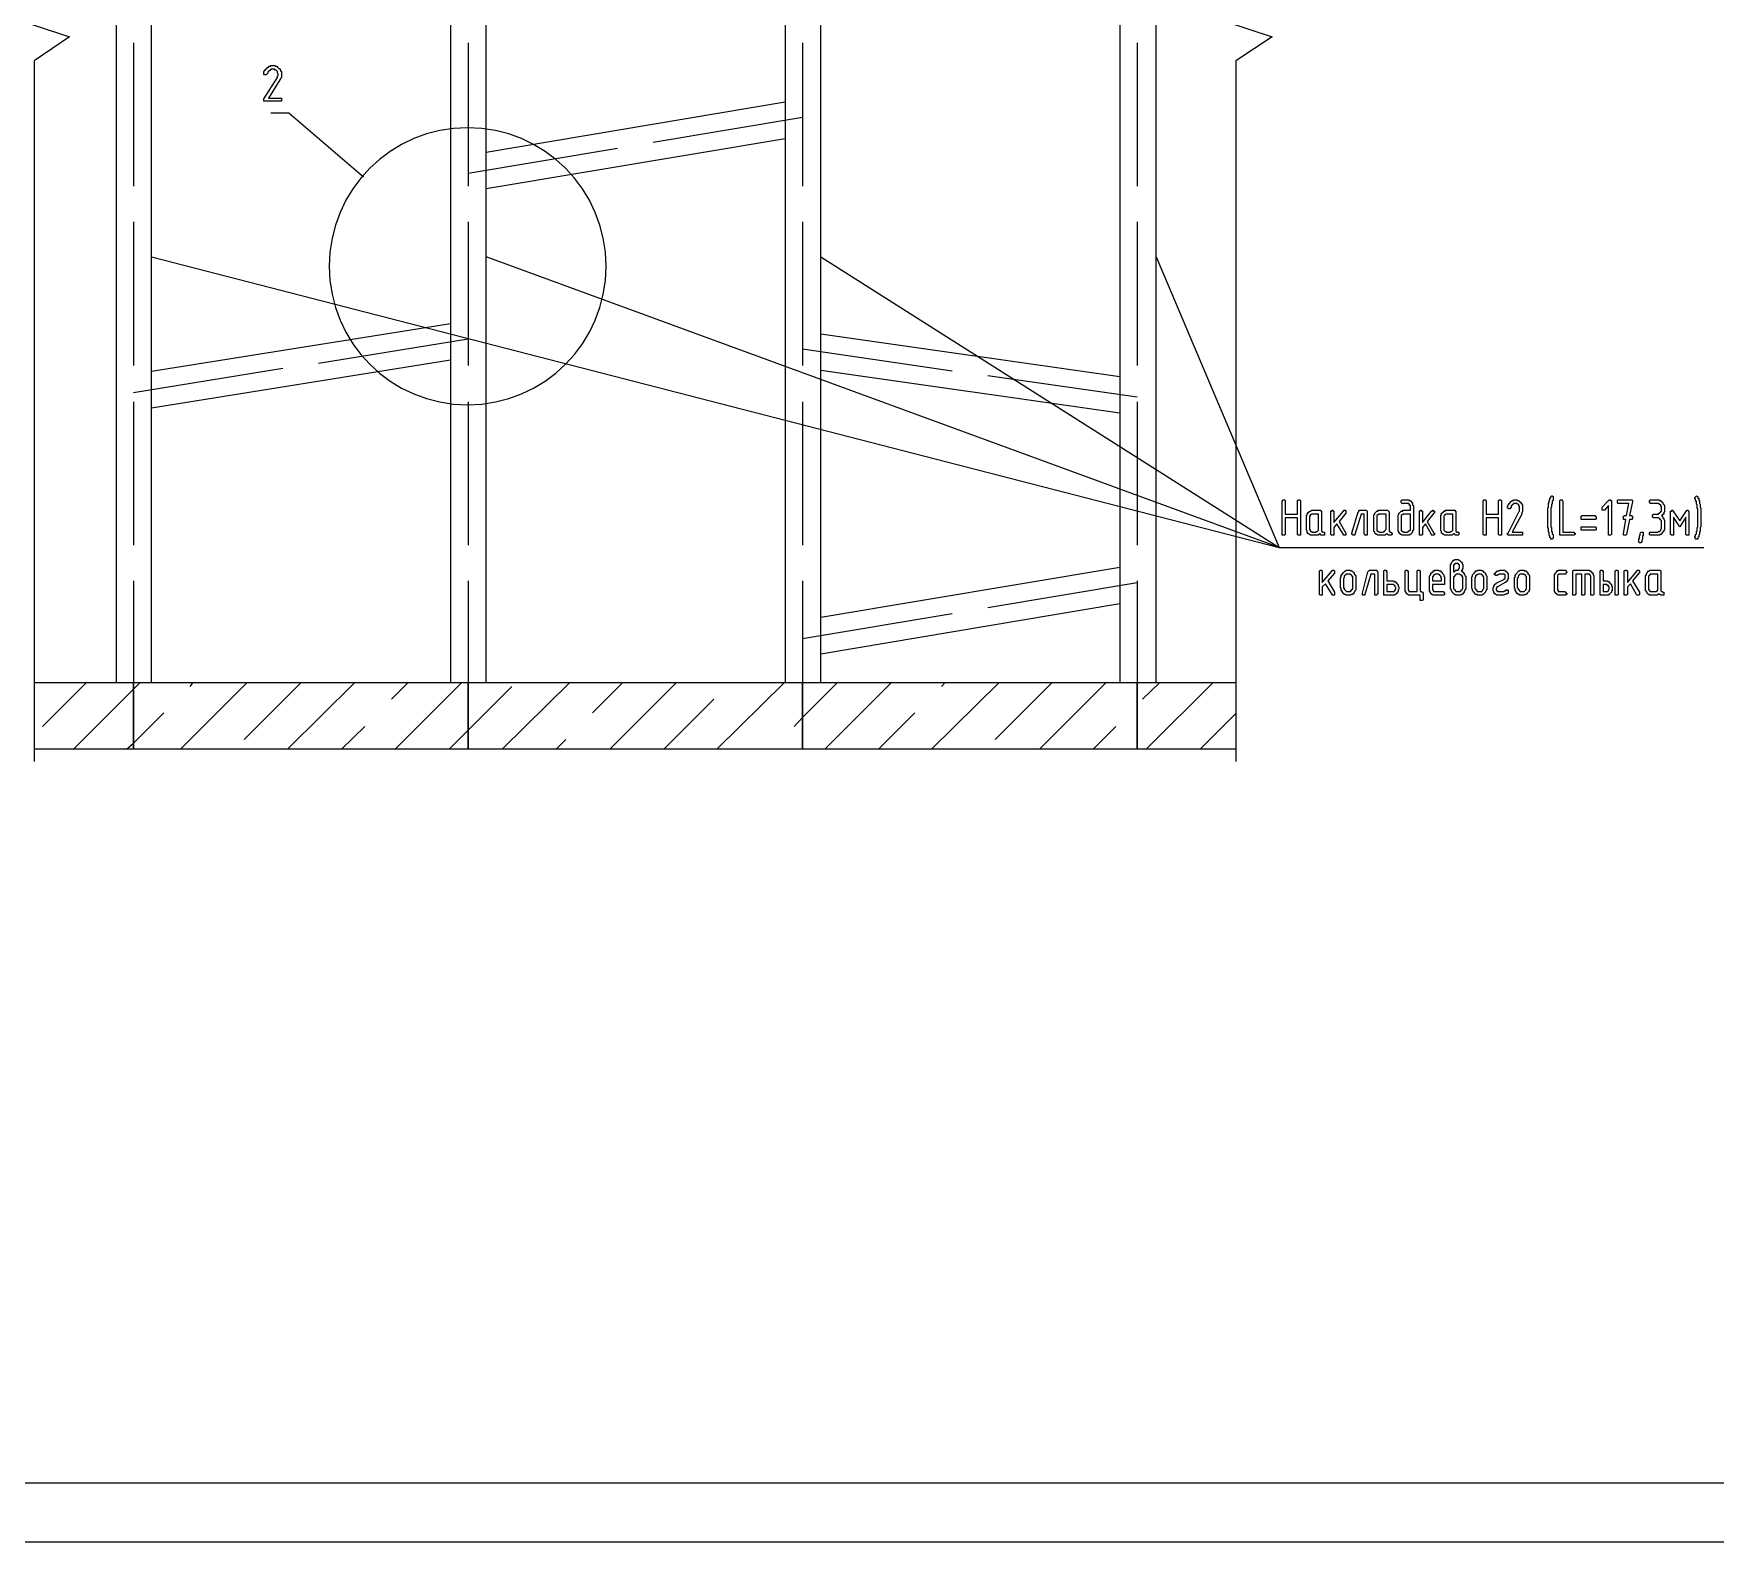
# Model space of a CAD drawing. Header units: millimetres. Extents: x 1 to 1188, y 1 to 840.
# Drawn here: x 86.7 to 227.5, y 0.7 to 126.9 of the extents above; entities that cross this region are included whole.
import ezdxf

# ---------------------------------------------------------------- set-up
doc = ezdxf.new("R2010")
doc.units = ezdxf.units.MM
doc.layers.add('GEOMETRY', color=7, linetype='Continuous')
doc.layers.add('TEXT_OUTLINE', color=7, linetype='Continuous')

msp = doc.modelspace()

# ---------------------------------------------------------------- linework, layer by layer
at = {"layer": 'GEOMETRY'}
for points in [[(1188.16, 0.71), (0.83, 0.71), (0.83, 840.05)], [(86.75, 189.3), (86.75, 130.69), (83.7, 128.66), (89.73, 126.69), (86.75, 124.66), (86.75, 66.05)], [(187.33, 189.3), (187.33, 130.69), (184.35, 128.66), (190.38, 126.69), (187.33, 124.66), (187.33, 66.05)], [(95.07, 126.18), (95.07, 114.18)], [(123.07, 126.18), (123.07, 114.18)], [(151.07, 126.18), (151.07, 114.18)], [(179.08, 126.18), (179.08, 114.18)], [(124.59, 117.04), (149.61, 121.23)], [(114.31, 114.94), (108.08, 120.28), (106.56, 120.28)], [(138.56, 117.86), (151.07, 119.96)], [(123.07, 115.26), (135.58, 117.36)], [(124.59, 113.99), (149.61, 118.18)], [(95.07, 111.2), (95.07, 99.19)], [(123.07, 111.2), (123.07, 99.19)], [(151.07, 111.2), (151.07, 99.19)], [(179.08, 111.2), (179.08, 99.19)], [(96.59, 108.28), (190.95, 83.95)], [(152.6, 108.28), (190.95, 83.95), (124.59, 108.28)], [(180.66, 108.28), (190.95, 83.95), (226.51, 83.95)], [(96.59, 98.69), (121.61, 102.69)], [(110.56, 99.38), (123.07, 101.42)], [(177.62, 98.24), (152.6, 101.8)], [(163.58, 98.69), (151.07, 100.53)], [(95.07, 96.91), (107.58, 98.94)], [(96.59, 95.64), (121.61, 99.64)], [(177.62, 95.19), (152.6, 98.75)], [(179.08, 96.53), (166.57, 98.31)], [(95.07, 96.15), (95.07, 84.14)], [(123.07, 96.15), (123.07, 84.14)], [(151.07, 96.15), (151.07, 84.14)], [(179.08, 96.15), (179.08, 84.14)], [(152.6, 78.11), (177.62, 82.3)], [(95.07, 81.16), (95.07, 72.65)], [(123.07, 81.16), (123.07, 72.65)], [(151.07, 81.16), (151.07, 72.65)], [(166.57, 78.94), (179.08, 81.03)], [(179.08, 81.16), (179.08, 72.65)], [(152.6, 75.06), (177.62, 79.26)], [(151.07, 76.33), (163.58, 78.43)], [(95.07, 72.65), (95.07, 67.06), (86.75, 67.06)], [(86.75, 72.65), (95.07, 72.65)], [(87.45, 68.97), (91.13, 72.65)], [(90.05, 67.06), (95.64, 72.65)], [(123.07, 72.65), (123.07, 67.06), (95.07, 67.06), (95.07, 72.65)], [(95.07, 72.65), (123.07, 72.65)], [(99, 67.06), (104.59, 72.65)], [(99.83, 72.33), (100.08, 72.65)], [(104.34, 67.89), (109.1, 72.65)], [(107.96, 67.06), (113.61, 72.65)], [(116.66, 71.25), (118.05, 72.65)], [(116.97, 67.06), (122.56, 72.65)], [(121.48, 67.06), (123.07, 68.65), (126.75, 72.33)], [(151.07, 72.65), (151.07, 67.06), (123.07, 67.06), (123.07, 72.65)], [(123.07, 72.65), (151.14, 72.65)], [(125.93, 67.06), (131.58, 72.65)], [(133.48, 70.11), (136.02, 72.65)], [(134.94, 67.06), (140.53, 72.65)], [(143.9, 67.06), (149.55, 72.65)], [(150.38, 68.97), (151.07, 69.73), (153.99, 72.65)], [(179.08, 72.65), (179.08, 67.06), (151.07, 67.06), (151.07, 72.65)], [(151.07, 72.65), (179.14, 72.65)], [(152.92, 67.06), (158.5, 72.65)], [(161.87, 67.06), (167.52, 72.65)], [(162.69, 72.33), (163.01, 72.65)], [(167.2, 67.89), (171.97, 72.65)], [(170.89, 67.06), (176.47, 72.65)], [(187.33, 67.06), (179.08, 67.06), (179.08, 72.65)], [(179.08, 72.65), (187.33, 72.65)], [(179.52, 71.25), (180.98, 72.65)], [(179.84, 67.06), (185.43, 72.65)], [(139.45, 67.06), (143.64, 71.25)], [(94.49, 67.06), (95.07, 67.57), (97.61, 70.11)], [(112.47, 67.06), (114.43, 68.97)], [(157.42, 67.06), (160.47, 70.11)], [(175.39, 67.06), (177.3, 68.97)], [(184.35, 67.06), (187.33, 70.05)], [(130.44, 67.06), (131.26, 67.89)]]:
    msp.add_lwpolyline(points, dxfattribs=at)
for points in [[(1184.79, 5.66), (20.83, 5.66), (20.83, 836.68), (1184.79, 836.68)], [(93.61, 72.65), (96.59, 72.65), (96.59, 182.7), (93.61, 182.7)], [(121.61, 72.65), (124.59, 72.65), (124.59, 182.7), (121.61, 182.7)], [(149.61, 72.65), (152.6, 72.65), (152.6, 182.7), (149.61, 182.7)], [(177.62, 72.65), (180.66, 72.65), (180.66, 182.7), (177.62, 182.7)], [(106.75, 124.28), (106.94, 124.28), (106.94, 124.21), (107.07, 124.21), (107.13, 124.15), (107.19, 124.09), (107.26, 124.02), (107.32, 124.02), (107.32, 123.96), (107.39, 123.9), (107.39, 123.83), (107.45, 123.77), (107.45, 123.26), (107.39, 123.2), (107.39, 123.13), (107.32, 123.07), (106.37, 121.55), (107.45, 121.55), (107.45, 121.29), (105.99, 121.29), (105.99, 121.48), (107.13, 123.26), (107.13, 123.39), (107.19, 123.45), (107.19, 123.58), (107.13, 123.64), (107.13, 123.77), (107, 123.9), (106.94, 123.9), (106.88, 123.96), (106.56, 123.96), (106.56, 123.9), (106.5, 123.9), (106.31, 123.71), (106.31, 123.64), (106.18, 123.51), (106.05, 123.51), (105.99, 123.58), (105.99, 123.77), (106.05, 123.83), (106.05, 123.9), (106.12, 123.9), (106.12, 123.96), (106.18, 123.96), (106.18, 124.02), (106.24, 124.02), (106.24, 124.09), (106.31, 124.09), (106.31, 124.15), (106.37, 124.15), (106.43, 124.21), (106.56, 124.21), (106.56, 124.28)], [(191.21, 85.1), (191.21, 87.89), (191.27, 87.89), (191.27, 87.95), (191.4, 87.95), (191.46, 87.89), (191.46, 86.75), (192.48, 86.75), (192.48, 87.89), (192.54, 87.89), (192.54, 87.95), (192.67, 87.95), (192.73, 87.89), (192.73, 84.97), (192.54, 84.97), (192.48, 85.03), (192.48, 86.43), (191.46, 86.43), (191.46, 85.03), (191.4, 84.97), (191.21, 84.97)], [(202.19, 87.32), (202.19, 85.41), (202.13, 85.35), (202.13, 85.22), (202.06, 85.22), (202.06, 85.16), (201.94, 85.03), (201.87, 85.03), (201.87, 84.97), (201.24, 84.97), (201.18, 85.03), (201.11, 85.03), (201.11, 85.1), (201.05, 85.1), (201.05, 85.16), (200.98, 85.16), (200.98, 85.29), (200.92, 85.29), (200.92, 86.68), (200.98, 86.75), (200.98, 86.81), (201.05, 86.88), (201.11, 86.94), (201.18, 87), (201.3, 87), (201.3, 87.07), (201.94, 87.07), (201.94, 87.45), (201.87, 87.45), (201.87, 87.57), (201.81, 87.57), (201.81, 87.64), (201.24, 87.64), (201.18, 87.7), (201.18, 87.89), (201.24, 87.95), (201.81, 87.95), (201.81, 87.89), (201.94, 87.89), (201.94, 87.83), (202, 87.83), (202, 87.76), (202.06, 87.76), (202.06, 87.7), (202.13, 87.64), (202.13, 87.51), (202.19, 87.45)], [(208.03, 85.1), (208.03, 87.89), (208.1, 87.89), (208.1, 87.95), (208.22, 87.95), (208.29, 87.89), (208.29, 86.75), (209.3, 86.75), (209.3, 87.89), (209.37, 87.89), (209.37, 87.95), (209.49, 87.95), (209.56, 87.89), (209.56, 84.97), (209.37, 84.97), (209.3, 85.03), (209.3, 86.43), (208.29, 86.43), (208.29, 84.97), (208.1, 84.97), (208.03, 85.03)], [(210.7, 87.95), (210.89, 87.95), (210.89, 87.89), (211.02, 87.89), (211.02, 87.83), (211.08, 87.83), (211.08, 87.76), (211.14, 87.76), (211.14, 87.7), (211.21, 87.7), (211.21, 87.64), (211.27, 87.64), (211.27, 87.57), (211.33, 87.51), (211.33, 86.94), (211.27, 86.88), (211.27, 86.75), (210.45, 85.22), (211.33, 85.22), (211.33, 84.97), (210.13, 84.97), (210.07, 85.03), (210.07, 85.16), (210.13, 85.16), (211.02, 86.94), (211.08, 87), (211.08, 87.38), (211.02, 87.45), (211.02, 87.51), (210.95, 87.57), (210.89, 87.57), (210.89, 87.64), (210.57, 87.64), (210.57, 87.57), (210.51, 87.57), (210.51, 87.51), (210.45, 87.51), (210.45, 87.45), (210.38, 87.45), (210.38, 87.32), (210.26, 87.19), (210.13, 87.19), (210.13, 87.26), (210.07, 87.26), (210.07, 87.38), (210.13, 87.45), (210.13, 87.51), (210.19, 87.57), (210.19, 87.64), (210.26, 87.64), (210.26, 87.7), (210.32, 87.7), (210.32, 87.76), (210.38, 87.83), (210.45, 87.83), (210.45, 87.89), (210.57, 87.89), (210.57, 87.95)], [(213.68, 86.43), (213.68, 85.67), (213.75, 85.61), (213.75, 85.29), (213.81, 85.29), (213.81, 85.1), (213.88, 85.03), (213.88, 84.84), (213.94, 84.78), (213.88, 84.78), (213.88, 84.72), (213.81, 84.65), (213.68, 84.65), (213.68, 84.72), (213.62, 84.78), (213.62, 84.91), (213.56, 84.97), (213.56, 85.22), (213.49, 85.22), (213.49, 85.54), (213.43, 85.61), (213.43, 87.26), (213.49, 87.32), (213.49, 87.64), (213.56, 87.7), (213.56, 87.89), (213.62, 87.95), (213.62, 88.08), (213.68, 88.14), (213.68, 88.21), (213.75, 88.21), (213.75, 88.27), (213.81, 88.27), (213.88, 88.21), (213.88, 88.14), (213.94, 88.08), (213.88, 88.08), (213.88, 87.89), (213.81, 87.83), (213.81, 87.57), (213.75, 87.57), (213.75, 87.32), (213.68, 87.26)], [(214.45, 87.76), (214.45, 87.89), (214.51, 87.95), (214.64, 87.95), (214.64, 87.89), (214.7, 87.83), (214.7, 85.22), (215.65, 85.22), (215.65, 85.16), (215.72, 85.16), (215.72, 85.03), (215.65, 85.03), (215.65, 84.97), (214.45, 84.97)], [(218.51, 87.45), (218.19, 87.07), (218, 87.07), (218, 87.32), (218.51, 87.89), (218.57, 87.89), (218.57, 87.95), (218.7, 87.95), (218.7, 87.89), (218.76, 87.89), (218.76, 85.03), (218.7, 84.97), (218.51, 84.97)], [(219.97, 86.3), (219.78, 86.3), (219.78, 86.56), (219.84, 86.56), (219.84, 86.62), (220.03, 86.62), (220.23, 87.64), (219.34, 87.64), (219.27, 87.7), (219.27, 87.89), (219.34, 87.95), (220.48, 87.95), (220.54, 87.89), (220.54, 87.76), (220.29, 86.62), (220.48, 86.62), (220.48, 86.56), (220.54, 86.56), (220.54, 86.37), (220.48, 86.3), (220.29, 86.3), (220.03, 85.03), (219.97, 84.97), (219.78, 84.97), (219.78, 85.1)], [(222.58, 86.43), (222.26, 86.43), (222.26, 86.49), (222.19, 86.49), (222.19, 86.68), (222.26, 86.68), (222.26, 86.75), (222.7, 86.75), (222.77, 86.81), (222.83, 86.81), (222.83, 86.88), (222.89, 86.94), (222.89, 87), (222.96, 87), (222.96, 87.38), (222.89, 87.38), (222.89, 87.51), (222.83, 87.51), (222.83, 87.57), (222.77, 87.57), (222.7, 87.64), (222, 87.64), (222, 87.7), (221.94, 87.7), (221.94, 87.89), (222, 87.89), (222, 87.95), (222.77, 87.95), (222.77, 87.89), (222.89, 87.89), (222.89, 87.83), (222.96, 87.83), (222.96, 87.76), (223.02, 87.76), (223.02, 87.7), (223.08, 87.7), (223.08, 87.64), (223.15, 87.57), (223.15, 87.51), (223.21, 87.45), (223.21, 86.94), (223.15, 86.88), (223.15, 86.75), (223.08, 86.75), (223.08, 86.68), (223.02, 86.68), (223.02, 86.62), (222.96, 86.62), (223.08, 86.49), (223.08, 86.43), (223.15, 86.37), (223.15, 86.3), (223.21, 86.24), (223.21, 85.41), (223.15, 85.41), (223.15, 85.29), (223.08, 85.29), (223.08, 85.22), (222.89, 85.03), (222.83, 85.03), (222.83, 84.97), (222, 84.97), (221.94, 85.03), (221.94, 85.16), (222, 85.22), (222.64, 85.22), (222.7, 85.29), (222.77, 85.29), (222.89, 85.41), (222.89, 85.48), (222.96, 85.54), (222.96, 86.18), (222.89, 86.24), (222.89, 86.3), (222.83, 86.3), (222.83, 86.37), (222.77, 86.37), (222.7, 86.43)], [(226, 86.43), (226, 87.19), (225.94, 87.26), (225.94, 87.51), (225.88, 87.57), (225.88, 87.83), (225.81, 87.83), (225.81, 88.02), (225.75, 88.02), (225.75, 88.14), (225.88, 88.27), (225.94, 88.21), (226, 88.21), (226, 88.08), (226.07, 88.08), (226.07, 87.89), (226.13, 87.89), (226.13, 87.64), (226.19, 87.57), (226.19, 87.32), (226.26, 87.26), (226.26, 85.67), (226.19, 85.61), (226.19, 85.29), (226.13, 85.22), (226.13, 85.03), (226.07, 84.97), (226.07, 84.84), (226, 84.78), (226, 84.65), (225.81, 84.65), (225.81, 84.72), (225.75, 84.78), (225.75, 84.84), (225.81, 84.91), (225.81, 85.03), (225.88, 85.1), (225.88, 85.29), (225.94, 85.35), (225.94, 85.61), (226, 85.67)], [(194.76, 85.1), (194.76, 84.97), (194.44, 84.97), (194.44, 85.03), (194.38, 85.03), (194.38, 85.1), (194.32, 85.1), (194.32, 85.03), (194.25, 85.03), (194.25, 84.97), (193.56, 84.97), (193.56, 85.03), (193.49, 85.03), (193.43, 85.1), (193.36, 85.1), (193.36, 85.16), (193.3, 85.22), (193.3, 85.35), (193.24, 85.41), (193.24, 86.62), (193.3, 86.68), (193.3, 86.75), (193.36, 86.81), (193.36, 86.88), (193.43, 86.88), (193.43, 86.94), (193.49, 86.94), (193.49, 87), (193.62, 87), (193.68, 87.07), (194.44, 87.07), (194.44, 87), (194.51, 87), (194.51, 85.29), (194.57, 85.29), (194.63, 85.22), (194.76, 85.22)], [(194.25, 86.75), (193.68, 86.75), (193.62, 86.68), (193.56, 86.68), (193.56, 86.56), (193.49, 86.56), (193.49, 85.48), (193.56, 85.41), (193.56, 85.35), (193.62, 85.29), (193.68, 85.29), (193.68, 85.22), (194.06, 85.22), (194.06, 85.29), (194.13, 85.29), (194.25, 85.41)], [(195.52, 86.05), (196.35, 87), (196.41, 87.07), (196.48, 87.07), (196.54, 87), (196.54, 86.81), (195.97, 86.11), (196.54, 85.16), (196.54, 84.97), (196.35, 84.97), (196.35, 85.03), (195.78, 85.92), (195.52, 85.61), (195.52, 84.97), (195.33, 84.97), (195.27, 85.03), (195.27, 86.94), (195.4, 87.07), (195.46, 87.07), (195.46, 87), (195.52, 87)], [(197.68, 87.07), (198.25, 87.07), (198.32, 87), (198.32, 84.97), (198.13, 84.97), (198.13, 85.03), (198.06, 85.1), (198.06, 86.75), (197.81, 86.75), (197.3, 85.03), (197.3, 84.97), (197.11, 84.97), (197.11, 85.03), (197.05, 85.03), (197.05, 85.16), (197.56, 86.94), (197.62, 86.94), (197.62, 87)], [(200.41, 85.1), (200.41, 85.03), (200.35, 85.03), (200.35, 84.97), (200.1, 84.97), (199.97, 85.1), (199.84, 84.97), (199.21, 84.97), (199.14, 85.03), (199.08, 85.03), (199.08, 85.1), (199.02, 85.1), (198.95, 85.16), (198.95, 85.22), (198.89, 85.29), (198.89, 86.68), (198.95, 86.75), (198.95, 86.81), (199.02, 86.88), (199.14, 87), (199.21, 87), (199.27, 87.07), (200.03, 87.07), (200.16, 86.94), (200.16, 85.29), (200.22, 85.29), (200.22, 85.22), (200.35, 85.22), (200.35, 85.16), (200.41, 85.16)], [(199.91, 86.75), (199.27, 86.75), (199.27, 86.68), (199.21, 86.68), (199.14, 86.62), (199.14, 85.35), (199.21, 85.35), (199.21, 85.29), (199.27, 85.29), (199.33, 85.22), (199.65, 85.22), (199.71, 85.29), (199.78, 85.29), (199.78, 85.35), (199.84, 85.35), (199.84, 85.41), (199.91, 85.48)], [(201.94, 85.54), (201.94, 86.75), (201.3, 86.75), (201.3, 86.68), (201.24, 86.68), (201.18, 86.62), (201.18, 85.35), (201.24, 85.35), (201.24, 85.29), (201.3, 85.29), (201.37, 85.22), (201.68, 85.22), (201.75, 85.29), (201.81, 85.29), (201.81, 85.35), (201.87, 85.35), (201.87, 85.41), (201.94, 85.41)], [(202.95, 86.05), (203.72, 87), (203.78, 87), (203.78, 87.07), (203.84, 87.07), (203.91, 87), (203.97, 87), (203.97, 86.81), (203.91, 86.81), (203.33, 86.11), (203.91, 85.16), (203.97, 85.16), (203.97, 85.03), (203.91, 84.97), (203.72, 84.97), (203.72, 85.03), (203.21, 85.92), (202.95, 85.61), (202.95, 85.03), (202.89, 84.97), (202.7, 84.97), (202.7, 87), (202.76, 87), (202.76, 87.07), (202.83, 87.07), (202.89, 87), (202.95, 87)], [(206, 85.1), (206, 85.03), (205.94, 84.97), (205.68, 84.97), (205.68, 85.03), (205.62, 85.03), (205.62, 85.1), (205.56, 85.1), (205.43, 84.97), (204.79, 84.97), (204.73, 85.03), (204.67, 85.03), (204.67, 85.1), (204.6, 85.1), (204.6, 85.16), (204.54, 85.16), (204.54, 85.29), (204.48, 85.35), (204.48, 86.68), (204.54, 86.68), (204.54, 86.81), (204.6, 86.81), (204.6, 86.88), (204.67, 86.88), (204.67, 86.94), (204.73, 86.94), (204.73, 87), (204.86, 87), (204.86, 87.07), (205.68, 87.07), (205.68, 87), (205.75, 87), (205.75, 85.29), (205.81, 85.29), (205.81, 85.22), (206, 85.22)], [(205.49, 86.75), (204.92, 86.75), (204.86, 86.68), (204.79, 86.68), (204.79, 86.62), (204.73, 86.56), (204.73, 85.41), (204.86, 85.29), (204.92, 85.29), (204.92, 85.22), (205.3, 85.22), (205.3, 85.29), (205.37, 85.29), (205.49, 85.41)], [(217.37, 86.3), (216.23, 86.3), (216.23, 86.56), (216.29, 86.56), (216.29, 86.62), (217.37, 86.62), (217.49, 86.49), (217.49, 86.37), (217.43, 86.3)], [(224.48, 85.67), (223.97, 86.49), (223.97, 84.97), (223.78, 84.97), (223.72, 85.03), (223.72, 87), (223.78, 87), (223.84, 87.07), (223.91, 87.07), (223.91, 87), (223.97, 87), (223.97, 86.94), (224.48, 86.18), (224.99, 86.94), (225.11, 87.07), (225.18, 87.07), (225.18, 87), (225.24, 87), (225.24, 84.97), (225.05, 84.97), (224.99, 85.03), (224.99, 86.49)], [(217.37, 85.41), (216.23, 85.41), (216.23, 85.67), (217.43, 85.67), (217.49, 85.61), (217.49, 85.48), (217.43, 85.41)], [(221.3, 85.22), (221.43, 85.22), (221.43, 84.91), (221.37, 84.91), (221.37, 84.65), (221.3, 84.53), (221.3, 84.4), (221.24, 84.4), (221.24, 84.33), (221.11, 84.33), (221.05, 84.4), (221.05, 84.65), (221.11, 84.72), (221.11, 84.91), (221.18, 84.97), (221.18, 85.16), (221.24, 85.22)], [(194.57, 81.03), (195.4, 81.99), (195.4, 82.05), (195.52, 82.05), (195.59, 81.99), (195.59, 81.79), (195.02, 81.16), (195.59, 80.21), (195.59, 79.95), (195.4, 79.95), (195.4, 80.02), (194.83, 80.91), (194.57, 80.65), (194.57, 79.95), (194.38, 79.95), (194.32, 80.02), (194.32, 81.99), (194.38, 81.99), (194.38, 82.05), (194.51, 82.05), (194.57, 81.99)], [(196.09, 80.72), (196.09, 81.41), (196.16, 81.48), (196.16, 81.67), (196.22, 81.67), (196.22, 81.73), (196.35, 81.86), (196.41, 81.92), (196.48, 81.99), (196.54, 81.99), (196.6, 82.05), (196.92, 82.05), (196.92, 81.99), (197.05, 81.99), (197.11, 81.92), (197.18, 81.92), (197.18, 81.86), (197.24, 81.86), (197.24, 81.73), (197.3, 81.73), (197.3, 81.67), (197.37, 81.6), (197.37, 80.4), (197.3, 80.33), (197.3, 80.27), (197.24, 80.21), (197.24, 80.14), (197.18, 80.14), (197.18, 80.08), (197.11, 80.08), (197.11, 80.02), (196.98, 80.02), (196.92, 79.95), (196.54, 79.95), (196.54, 80.02), (196.41, 80.02), (196.41, 80.08), (196.35, 80.08), (196.35, 80.14), (196.29, 80.14), (196.29, 80.21), (196.22, 80.21), (196.22, 80.33), (196.16, 80.33), (196.16, 80.53), (196.09, 80.59)], [(197.11, 80.72), (197.11, 81.48), (197.05, 81.54), (197.05, 81.6), (196.98, 81.67), (196.92, 81.67), (196.92, 81.73), (196.6, 81.73), (196.41, 81.54), (196.41, 81.41), (196.35, 81.35), (196.35, 80.59), (196.41, 80.53), (196.41, 80.46), (196.6, 80.27), (196.92, 80.27), (197.05, 80.4), (197.05, 80.46), (197.11, 80.46)], [(198.57, 82.05), (199.14, 82.05), (199.14, 81.99), (199.21, 81.92), (199.21, 80.08), (199.14, 80.02), (199.14, 79.95), (198.95, 79.95), (198.95, 81.73), (198.63, 81.73), (198.13, 80.02), (198.13, 79.95), (197.94, 79.95), (197.94, 80.08), (197.87, 80.08), (197.94, 80.14), (198.38, 81.92), (198.51, 82.05)], [(200.98, 80.53), (200.98, 80.46), (200.92, 80.4), (200.92, 80.27), (200.86, 80.21), (200.86, 80.14), (200.79, 80.14), (200.79, 80.08), (200.73, 80.08), (200.73, 80.02), (200.67, 80.02), (200.6, 79.95), (199.71, 79.95), (199.71, 81.99), (199.78, 82.05), (199.91, 82.05), (199.91, 81.99), (199.97, 81.92), (199.97, 81.16), (200.54, 81.16), (200.54, 81.1), (200.67, 81.1), (200.73, 81.03), (200.79, 81.03), (200.79, 80.97), (200.86, 80.91), (200.86, 80.84), (200.92, 80.84), (200.92, 80.72), (200.98, 80.65)], [(202.89, 80.27), (202.89, 80.21), (202.95, 80.21), (203.02, 80.14), (203.02, 79.57), (202.95, 79.51), (202.76, 79.51), (202.76, 79.95), (201.81, 79.95), (201.75, 80.02), (201.68, 80.02), (201.68, 80.08), (201.62, 80.08), (201.62, 80.14), (201.56, 80.21), (201.56, 80.27), (201.49, 80.27), (201.49, 81.99), (201.56, 82.05), (201.68, 82.05), (201.68, 81.99), (201.75, 81.99), (201.75, 80.4), (201.81, 80.33), (201.81, 80.27), (202.51, 80.27), (202.51, 81.99), (202.57, 82.05), (202.7, 82.05), (202.7, 81.99), (202.76, 81.99), (202.76, 80.27)], [(203.78, 80.84), (203.78, 80.4), (203.84, 80.4), (203.84, 80.33), (203.91, 80.27), (204.67, 80.27), (204.79, 80.14), (204.79, 80.02), (204.73, 79.95), (203.84, 79.95), (203.78, 80.02), (203.72, 80.02), (203.72, 80.08), (203.65, 80.08), (203.65, 80.14), (203.59, 80.21), (203.59, 80.27), (203.53, 80.27), (203.53, 81.54), (203.59, 81.6), (203.59, 81.67), (203.65, 81.73), (203.65, 81.79), (203.72, 81.79), (203.72, 81.86), (203.78, 81.86), (203.78, 81.92), (203.84, 81.92), (203.84, 81.99), (203.97, 81.99), (203.97, 82.05), (204.29, 82.05), (204.35, 81.99), (204.48, 81.99), (204.48, 81.92), (204.54, 81.92), (204.6, 81.86), (204.6, 81.79), (204.73, 81.67), (204.73, 81.54), (204.79, 81.48), (204.79, 80.84)], [(204.16, 81.73), (204.03, 81.73), (203.97, 81.67), (203.91, 81.67), (203.91, 81.6), (203.84, 81.6), (203.84, 81.48), (203.78, 81.48), (203.78, 81.16), (204.54, 81.16), (204.54, 81.41), (204.48, 81.48), (204.48, 81.54), (204.41, 81.6), (204.41, 81.67), (204.35, 81.67), (204.29, 81.73)], [(206.19, 81.99), (206.26, 81.99), (206.26, 81.92), (206.32, 81.92), (206.38, 81.86), (206.38, 81.79), (206.45, 81.79), (206.45, 81.73), (206.51, 81.67), (206.51, 81.6), (206.57, 81.54), (206.57, 80.46), (206.51, 80.4), (206.51, 80.33), (206.45, 80.27), (206.45, 80.21), (206.26, 80.02), (206.19, 80.02), (206.13, 79.95), (205.75, 79.95), (205.68, 80.02), (205.62, 80.02), (205.43, 80.21), (205.43, 80.27), (205.37, 80.33), (205.37, 80.4), (205.3, 80.46), (205.3, 82.56), (205.37, 82.62), (205.37, 82.68), (205.49, 82.81), (205.56, 82.88), (205.62, 82.88), (205.62, 82.94), (205.94, 82.94), (206, 82.88), (206.06, 82.88), (206.13, 82.81), (206.26, 82.68), (206.26, 82.56), (206.32, 82.56), (206.32, 82.18), (206.26, 82.11), (206.26, 82.05)], [(205.56, 81.92), (205.62, 81.92), (205.62, 81.99), (205.68, 81.99), (205.75, 82.05), (205.94, 82.05), (205.94, 82.11), (206, 82.11), (206, 82.18), (206.06, 82.24), (206.06, 82.49), (206, 82.49), (206, 82.56), (205.94, 82.56), (205.94, 82.62), (205.68, 82.62), (205.62, 82.56), (205.62, 82.49), (205.56, 82.49)], [(206.32, 80.72), (206.32, 81.48), (206.26, 81.48), (206.26, 81.6), (206.19, 81.6), (206.19, 81.67), (206.13, 81.67), (206.06, 81.73), (205.81, 81.73), (205.75, 81.67), (205.68, 81.67), (205.68, 81.6), (205.62, 81.6), (205.62, 81.48), (205.56, 81.48), (205.56, 80.53), (205.62, 80.46), (205.62, 80.4), (205.68, 80.4), (205.68, 80.33), (205.75, 80.33), (205.75, 80.27), (206.13, 80.27), (206.13, 80.33), (206.19, 80.33), (206.19, 80.4), (206.26, 80.4), (206.26, 80.46), (206.32, 80.53)], [(207.08, 80.72), (207.08, 81.48), (207.14, 81.54), (207.14, 81.67), (207.27, 81.79), (207.27, 81.86), (207.33, 81.86), (207.33, 81.92), (207.4, 81.92), (207.4, 81.99), (207.53, 81.99), (207.59, 82.05), (207.91, 82.05), (207.91, 81.99), (208.03, 81.99), (208.03, 81.92), (208.1, 81.92), (208.22, 81.79), (208.22, 81.73), (208.29, 81.67), (208.29, 81.6), (208.35, 81.54), (208.35, 80.4), (208.29, 80.4), (208.29, 80.33), (208.22, 80.27), (208.22, 80.21), (208.03, 80.02), (207.97, 80.02), (207.91, 79.95), (207.53, 79.95), (207.53, 80.02), (207.4, 80.02), (207.33, 80.08), (207.33, 80.14), (207.27, 80.14), (207.27, 80.21), (207.21, 80.21), (207.21, 80.27), (207.14, 80.33), (207.14, 80.46), (207.08, 80.53)], [(208.1, 80.72), (208.1, 81.48), (208.03, 81.48), (208.03, 81.6), (207.97, 81.6), (207.97, 81.67), (207.91, 81.67), (207.84, 81.73), (207.59, 81.73), (207.53, 81.67), (207.46, 81.67), (207.46, 81.6), (207.4, 81.6), (207.4, 81.48), (207.33, 81.41), (207.33, 80.53), (207.4, 80.53), (207.4, 80.46), (207.46, 80.4), (207.46, 80.33), (207.53, 80.33), (207.53, 80.27), (207.91, 80.27), (207.97, 80.33), (207.97, 80.4), (208.03, 80.4), (208.03, 80.46), (208.1, 80.53)], [(210, 80.4), (210.07, 80.4), (210.13, 80.33), (210.13, 80.14), (210.07, 80.08), (210, 80.08), (209.94, 80.02), (209.81, 80.02), (209.75, 79.95), (209.18, 79.95), (209.11, 80.02), (209.05, 80.02), (209.05, 80.08), (208.99, 80.08), (208.99, 80.14), (208.92, 80.14), (208.92, 80.27), (208.86, 80.33), (208.86, 80.59), (208.92, 80.65), (208.92, 80.78), (208.99, 80.78), (208.99, 80.84), (209.05, 80.91), (209.11, 80.91), (209.11, 80.97), (209.81, 81.29), (209.81, 81.35), (209.88, 81.35), (209.88, 81.67), (209.81, 81.67), (209.81, 81.73), (209.37, 81.73), (209.3, 81.67), (209.24, 81.67), (209.18, 81.6), (209.05, 81.6), (209.05, 81.67), (208.99, 81.67), (208.99, 81.79), (209.05, 81.79), (209.05, 81.86), (209.11, 81.92), (209.18, 81.92), (209.24, 81.99), (209.37, 81.99), (209.43, 82.05), (209.81, 82.05), (209.88, 81.99), (209.94, 81.99), (209.94, 81.92), (210, 81.92), (210.07, 81.86), (210.07, 81.79), (210.13, 81.73), (210.13, 81.29), (210.07, 81.29), (210.07, 81.16), (210, 81.16), (210, 81.1), (209.94, 81.1), (209.94, 81.03), (209.88, 81.03), (209.24, 80.65), (209.18, 80.65), (209.18, 80.59), (209.11, 80.53), (209.11, 80.4), (209.24, 80.27), (209.75, 80.27), (209.81, 80.33), (209.94, 80.33), (209.94, 80.4)], [(210.64, 80.72), (210.64, 81.41), (210.7, 81.48), (210.7, 81.67), (210.76, 81.67), (210.76, 81.73), (211.02, 81.99), (211.08, 81.99), (211.14, 82.05), (211.46, 82.05), (211.46, 81.99), (211.59, 81.99), (211.65, 81.92), (211.72, 81.92), (211.72, 81.86), (211.78, 81.86), (211.78, 81.73), (211.84, 81.73), (211.84, 81.67), (211.91, 81.6), (211.91, 80.4), (211.84, 80.33), (211.84, 80.27), (211.72, 80.14), (211.72, 80.08), (211.65, 80.08), (211.65, 80.02), (211.53, 80.02), (211.46, 79.95), (211.08, 79.95), (211.08, 80.02), (210.95, 80.02), (210.95, 80.08), (210.89, 80.08), (210.89, 80.14), (210.83, 80.14), (210.83, 80.21), (210.76, 80.21), (210.76, 80.33), (210.7, 80.33), (210.7, 80.53), (210.64, 80.53)], [(211.65, 80.72), (211.65, 81.48), (211.59, 81.54), (211.59, 81.6), (211.53, 81.67), (211.46, 81.67), (211.46, 81.73), (211.14, 81.73), (211.08, 81.67), (211.02, 81.67), (211.02, 81.6), (210.95, 81.54), (210.95, 81.41), (210.89, 81.35), (210.89, 80.59), (210.95, 80.53), (210.95, 80.46), (211.14, 80.27), (211.46, 80.27), (211.59, 80.4), (211.59, 80.46), (211.65, 80.46)], [(214.26, 81.41), (214.26, 80.4), (214.32, 80.33), (214.32, 80.27), (214.89, 80.27), (214.89, 80.21), (214.95, 80.21), (214.95, 80.14), (215.02, 80.14), (215.02, 80.02), (214.95, 80.02), (214.95, 79.95), (214.32, 79.95), (214.26, 80.02), (214.19, 80.02), (214.19, 80.08), (214.13, 80.08), (214.13, 80.14), (214.07, 80.14), (214.07, 80.21), (214, 80.27), (214, 81.73), (214.07, 81.73), (214.07, 81.79), (214.13, 81.86), (214.13, 81.92), (214.19, 81.92), (214.19, 81.99), (214.32, 81.99), (214.32, 82.05), (214.95, 82.05), (214.95, 81.99), (215.02, 81.92), (215.02, 81.86), (214.95, 81.79), (214.95, 81.73), (214.38, 81.73), (214.26, 81.6)], [(215.65, 82.05), (216.92, 82.05), (216.92, 81.99), (217.05, 81.99), (217.05, 81.92), (217.11, 81.92), (217.11, 81.86), (217.18, 81.86), (217.18, 81.79), (217.24, 81.73), (217.24, 81.67), (217.3, 81.6), (217.3, 80.02), (217.24, 79.95), (217.05, 79.95), (217.05, 81.54), (216.99, 81.6), (216.99, 81.67), (216.92, 81.67), (216.92, 81.73), (216.54, 81.73), (216.54, 80.02), (216.48, 80.02), (216.48, 79.95), (216.29, 79.95), (216.29, 81.73), (215.78, 81.73), (215.78, 80.02), (215.72, 80.02), (215.72, 79.95), (215.53, 79.95), (215.53, 81.99), (215.59, 82.05)], [(218.83, 80.53), (218.83, 80.33), (218.76, 80.33), (218.76, 80.21), (218.64, 80.08), (218.57, 80.02), (218.51, 80.02), (218.51, 79.95), (217.81, 79.95), (217.81, 81.99), (217.88, 82.05), (218, 82.05), (218, 81.99), (218.07, 81.99), (218.07, 81.16), (218.45, 81.16), (218.45, 81.1), (218.57, 81.1), (218.57, 81.03), (218.64, 81.03), (218.64, 80.97), (218.7, 80.97), (218.7, 80.91), (218.76, 80.84), (218.76, 80.72), (218.83, 80.72)], [(219.08, 81.92), (219.08, 81.99), (219.15, 82.05), (219.27, 82.05), (219.27, 81.99), (219.34, 81.99), (219.34, 80.02), (219.27, 79.95), (219.08, 79.95)], [(220.1, 81.03), (220.92, 81.99), (220.92, 82.05), (221.05, 82.05), (221.11, 81.99), (221.11, 81.79), (221.05, 81.79), (220.54, 81.16), (221.11, 80.21), (221.11, 80.02), (221.05, 79.95), (220.92, 79.95), (220.86, 80.02), (220.35, 80.91), (220.1, 80.65), (220.1, 80.02), (220.03, 79.95), (219.84, 79.95), (219.84, 81.99), (219.91, 82.05), (220.03, 82.05), (220.03, 81.99), (220.1, 81.99)], [(223.15, 80.08), (223.15, 79.95), (222.89, 79.95), (222.83, 80.02), (222.77, 80.02), (222.77, 80.08), (222.7, 80.08), (222.7, 80.02), (222.64, 80.02), (222.58, 79.95), (221.94, 79.95), (221.94, 80.02), (221.88, 80.02), (221.81, 80.08), (221.75, 80.14), (221.75, 80.21), (221.69, 80.21), (221.69, 80.27), (221.62, 80.33), (221.62, 81.6), (221.69, 81.67), (221.69, 81.79), (221.75, 81.79), (221.75, 81.86), (221.81, 81.92), (221.88, 81.99), (221.94, 81.99), (222, 82.05), (222.83, 82.05), (222.89, 81.99), (222.89, 80.33), (222.96, 80.27), (223.02, 80.27), (223.08, 80.21), (223.15, 80.21)], [(222.64, 81.73), (222, 81.73), (222, 81.67), (221.94, 81.67), (221.94, 81.6), (221.88, 81.54), (221.88, 80.4), (221.94, 80.4), (221.94, 80.33), (222, 80.27), (222.51, 80.27), (222.58, 80.33), (222.64, 80.4)], [(200.73, 80.53), (200.73, 80.59), (200.67, 80.65), (200.67, 80.78), (200.6, 80.78), (200.54, 80.84), (199.97, 80.84), (199.97, 80.27), (200.6, 80.27), (200.6, 80.33), (200.67, 80.33), (200.67, 80.46), (200.73, 80.46)], [(218.57, 80.53), (218.57, 80.65), (218.51, 80.65), (218.51, 80.78), (218.45, 80.78), (218.38, 80.84), (218.07, 80.84), (218.07, 80.27), (218.45, 80.27), (218.51, 80.33), (218.51, 80.4), (218.57, 80.46)]]:
    msp.add_lwpolyline(points, close=True, dxfattribs=at)
at = {"layer": 'TEXT_OUTLINE'}
for points in [[(123.04, 119.07), (121.85, 119.01), (120.7, 118.83), (119.59, 118.55), (118.53, 118.16), (117.51, 117.67), (116.56, 117.09), (115.67, 116.42), (114.84, 115.68), (114.1, 114.85), (113.43, 113.96), (112.85, 113), (112.36, 111.99), (111.97, 110.93), (111.69, 109.82), (111.51, 108.67), (111.45, 107.48)], [(134.63, 107.48), (134.57, 108.67), (134.39, 109.82), (134.11, 110.93), (133.72, 111.99), (133.23, 113), (132.65, 113.96), (131.98, 114.85), (131.23, 115.68), (130.41, 116.42), (129.52, 117.09), (128.56, 117.67), (127.55, 118.16), (126.48, 118.55), (125.37, 118.83), (124.22, 119.01), (123.04, 119.07)], [(111.45, 107.48), (111.51, 106.3), (111.69, 105.15), (111.97, 104.04), (112.36, 102.97), (112.85, 101.96), (113.43, 101), (114.1, 100.11), (114.84, 99.29), (115.67, 98.54), (116.56, 97.87), (117.51, 97.29), (118.53, 96.8), (119.59, 96.41), (120.7, 96.13), (121.85, 95.95), (123.04, 95.89)], [(123.04, 95.89), (124.22, 95.95), (125.37, 96.13), (126.48, 96.41), (127.55, 96.8), (128.56, 97.29), (129.52, 97.87), (130.41, 98.54), (131.23, 99.29), (131.98, 100.11), (132.65, 101), (133.23, 101.96), (133.72, 102.97), (134.11, 104.04), (134.39, 105.15), (134.57, 106.3), (134.63, 107.48)]]:
    msp.add_lwpolyline(points, dxfattribs=at)

doc.saveas('drawing.dxf')
